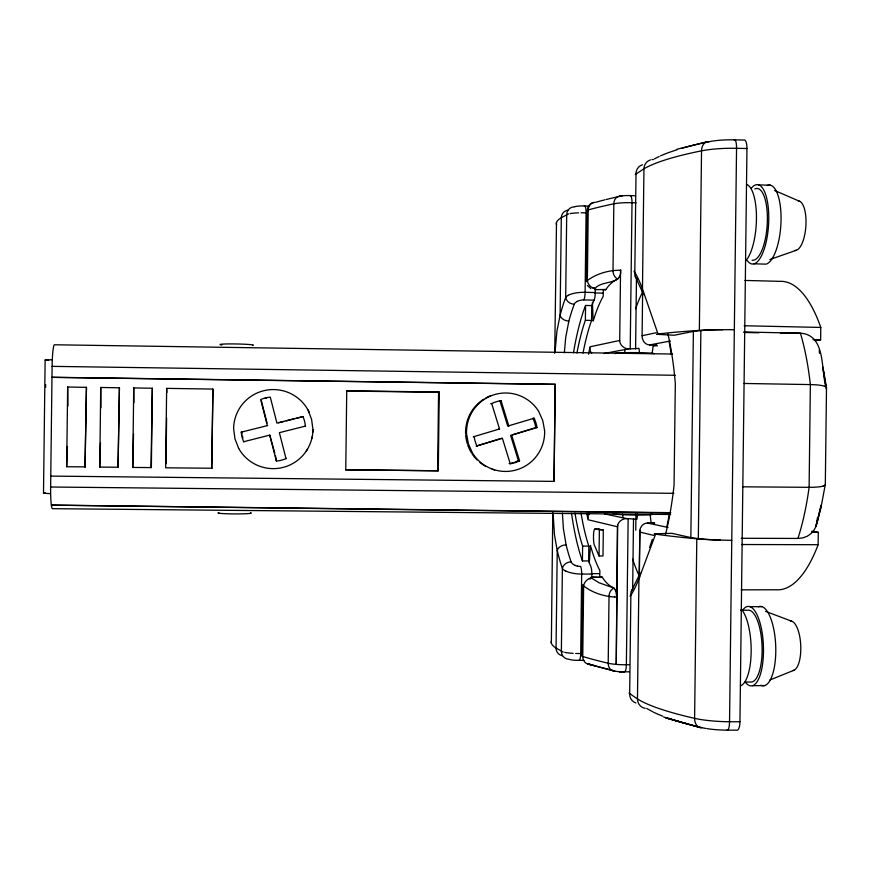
<?xml version="1.0" encoding="UTF-8"?>
<svg xmlns="http://www.w3.org/2000/svg" width="870" height="870" viewBox="0 0 870 870"><rect width="100%" height="100%" fill="white"/><g stroke="black" fill="none" stroke-linecap="round" stroke-linejoin="round"><path stroke-width="1.3" d="M599.778 577.245L599.843 570.459A152.13 40.129 -89.3 0 1 590.447 545.457L589.305 562.923M551.352 643.137L552.798 512.278M617.656 525.067L616.243 664.397L617.428 526.752C617.537 522.087 622.083 518.542 626.563 518.585A16.78 0.892 1.1 0 0 628.151 518.596L636.894 519.325L637.634 514.061M639.363 576.462L639.863 530.265C640.374 526.513 643.452 522.979 647.432 523.044A18.052 1.022 1.2 0 1 649.053 523.044L654.675 523.066L651.021 522.294L650.129 514.279M50.351 493.627L43.5 493.257L45.131 359.952L51.993 359.734M45.642 387.335L45.686 384.627M670.629 514.485L52.613 508.678A22.653 2.208 -89.1 0 1 51.363 505.133A22.511 2.197 -89.1 0 1 50.634 487.015L52.113 366.357A22.566 2.208 -89.5 0 1 54.614 344.77L672.586 354.046M85.488 466.864L66.675 466.733L67.653 387.019L86.456 387.346L85.021 466.94L86.456 387.346M67.425 446.44L66.675 466.733M67.925 405.985L67.653 387.019M118.461 467.223L99.756 467.092L100.724 387.465L119.429 387.803L118.048 467.299L119.429 387.803M100.485 442.776L99.756 467.092M100.92 407.758L100.724 387.465M132.751 467.451L133.719 387.922L152.326 388.248L151.358 467.581L132.751 467.451L133.545 433.749M133.915 402.799L133.719 387.922M151.01 467.647L152.326 388.248M211.965 468.234L165.67 467.81L166.648 388.368L212.933 389.075L211.736 468.31L212.933 389.075M166.04 463.71L166.594 418.013M166.909 392.479L166.648 388.368M345.771 469.789L346.738 390.782L439.252 392.044L438.295 470.79L345.771 469.789L438.295 470.79M437.621 470.539L438.578 392.283L439.252 392.044M555.212 384.29L554.027 481.382L555.212 384.29L51.972 377.275M555.071 351.839L556.952 330.948L560.106 315.244A163.593 39.715 -89.3 0 1 565.685 297.409L566.707 214.531A7.96 7.732 71.1 0 1 574.559 206.842M571.612 659.928A7.982 1.153 1.6 0 0 578.68 660.363A8.058 1.903 88.7 0 0 580.703 653.544L581.671 574.059A8.004 1.914 89.4 0 0 580.66 566.435A7.645 3.784 8.2 0 1 577.441 566.076M574.95 206.668A7.982 1.153 -0.2 0 1 584.238 205.962A8.058 1.903 -87.3 0 1 586.086 212.835L585.108 292.309A8.004 1.914 -88 0 1 583.922 299.911L594.058 300.161A8.004 1.968 -88 0 0 595.276 292.57L595.319 288.688M591.807 576.636L591.828 574.059A8.004 1.968 89.4 0 0 590.795 566.435A154.74 40.216 -89.3 0 1 588.642 560.943L582.432 560.943L582.617 546.099A141.321 36.116 -89.3 0 1 574.983 513.137M576.93 353.057A141.321 36.116 -89.3 0 1 585.379 320.29L585.564 305.446L591.752 305.598A154.74 40.216 -89.3 0 1 594.058 300.161M629.064 664.745L626.367 664.767A16.78 2.436 1.9 0 1 608.206 663.255A402.582 49.046 3.1 0 1 582.759 656.513A9.787 1.392 1.7 0 1 581.932 656.176L582.791 585.586M586.521 280.814L587.38 210.225A8.134 7.873 71.8 0 1 594.145 202.438M588.642 560.943L588.816 546.11A141.244 36.681 -89.3 0 1 581.051 513.169M583.009 353.166A141.244 36.681 -89.3 0 1 591.578 320.432L591.752 305.598M599.049 555.973L599.365 529.873L595.211 528.808A6.438 1.609 89.7 0 0 593.536 534.789L593.503 537.584A9.265 2.316 89.7 0 0 594.188 544.685L599.049 555.973L602.997 555.984L603.312 529.895L595.211 528.808M639.439 352.339L638.982 348.381L630.217 348.892A16.78 0.892 0.3 0 0 628.64 348.87C624.149 348.805 619.701 345.151 619.701 340.485L620.56 270.146C622.354 285.588 601.909 279.651 594.906 288.59A1.566 0.544 -3.6 0 0 595.091 289.068L595.689 289.656L605.901 289.492A154.653 40.803 -89.3 0 1 616.188 279.966M628.151 518.596L626.367 664.767A8.45 2.229 88.3 0 1 624.356 671.966L619.483 671.77L629.38 671.814M630.217 348.892L632.011 202.721A8.45 2.229 -86.9 0 0 629.826 195.576A8.395 1.261 -0.5 0 0 622.148 195.891L620.734 195.935L622.148 195.891M637.492 279.433A9.613 8.385 -31.6 0 1 634.817 272.277L636.014 173.511A9.494 9.146 72 0 1 642.484 164.745M632.675 588.24L633.523 518.618M635.6 349L636.448 279.379M635.752 530.221L635.948 513.931M639.156 576.538L639.863 530.265M652.087 353.753L653.185 345.749L656.85 345.075L651.228 344.966A18.052 1.022 0.2 0 1 649.607 344.922C644.909 344.879 641.897 340.072 642.104 335.722L642.647 291.243M731.768 540.313A31.07 1.99 1.4 0 1 698.327 538.628A135.916 8.319 1.6 0 1 690.856 537.595L693.379 331.426A135.916 8.319 -0.2 0 1 700.872 330.589A31.07 1.99 0 0 1 722.861 329.687L734.334 329.708M690.856 537.595L671.738 533.31L654.218 533.832L655.588 534.147A249.266 14.268 1.7 0 0 696.794 538.802L694.608 718.337A10.386 7.384 -80.8 0 0 701.981 727.668A25.991 4.687 2.8 0 0 706.114 728.484M693.379 331.426L674.163 335.254L656.665 334.297L658.035 334.026A249.266 14.268 -0.3 0 1 699.35 330.372L701.535 150.836A10.386 7.384 82.2 0 1 709.137 141.69A25.991 4.687 -1.4 0 1 734.041 139.831L743.469 140.037A10.57 3.491 -85.4 0 1 746.949 148.52L739.946 721.763A10.57 3.491 86.8 0 1 736.259 730.147L726.831 730.137A25.991 4.687 2.8 0 1 707.245 728.668M698.327 538.628L700.872 330.589M741.207 589.849L776.323 589.784A154.262 56.463 -89.3 0 0 818.126 544.707L818.279 532.32L811.721 531.211M815.364 340.583L820.627 339.822L820.78 327.435A154.262 56.463 -89.3 0 0 780.096 281.347L744.981 280.434M741.229 538.28L797.931 538.443L802.771 537.899L807.186 536.279L810.916 533.723L813.874 530.385L815.973 526.47L820.867 508.167L825.315 484.459L826.5 387.846L822.868 367.075L826.032 386.998C820.617 370.218 826.315 334.809 800.433 333.199L743.752 331.981M554.734 353.372L556.495 222.513M603.291 289.569L603.182 296.355A152.13 40.129 -89.3 0 0 593.188 321.117L592.416 302.292M564.358 352.731L565.728 337.299L568.85 321.106A155.001 38.421 -89.3 0 1 574.276 304.239L574.483 303.793A9.059 4.992 -4.1 0 1 575.494 302.521L577.093 301.422M617.428 526.752L587.913 519.716L588.185 515.616L589.719 513.278M587.109 210.66L587.38 210.225A9.787 1.392 -0.3 0 1 588.218 209.909A402.582 49.046 -1.7 0 1 613.828 203.797A16.78 2.436 -0.5 0 1 632.011 202.721L636.057 202.851M817.191 522.163L821.182 505.122L815.973 526.47L817.528 517.596M588.544 354.221L590.023 346.793L619.701 340.485M612.436 587.163A154.653 40.803 -89.3 0 1 602.377 577.386L592.546 577.386L591.372 578.028L599.223 582.835L614.079 588.098L615.786 590.817L616.525 595.33L616.569 597.092L614.796 596.983M635.307 174.5L643.941 168.823A249.505 38.813 -2 0 1 701.535 150.836A36.399 6.329 -1.4 0 1 736.553 148.302L746.949 148.52M655.588 534.147L638.939 578.811A175.686 45.816 -89.3 0 1 630.87 595.297L629.662 694.064A9.494 9.146 -70.6 0 0 635.905 702.993M649.629 547.393L652.348 539.324M631.348 591.317L639.222 575.179M43.5 493.257L45.294 492.866M619.625 276.41L619.201 277.41M634.524 270.875L634.23 271.114A20.347 2.958 5.9 0 0 634.73 272.277M267.71 425.55L241.218 432.151A32.233 32.125 0.8 0 0 243.665 441.732L269.754 435.109L276.399 461.067A32.233 32.125 0.8 0 0 286.002 458.62L286.284 458.436M276.399 461.067L275.42 455.706M568.24 295.321L569.208 294.854A16.432 5.579 -2.5 0 1 571.438 293.984A16.062 5.274 -3 0 1 577.169 292.777L580.323 292.429A15.529 4.829 -3.3 0 1 585.118 292.309L595.276 292.57M587.663 663.995L594.406 665.637A394.034 49.699 3.1 0 0 614.959 671.085L587.663 663.995A8.156 7.156 -77.4 0 1 582.759 656.513L583.629 585.923A8.102 6.753 -52.4 0 1 589.284 578.648L591.306 577.767A1.577 0.544 5.2 0 1 591.567 577.549A1.664 0.587 5.5 0 1 592.546 577.397L592.176 576.973A8.134 2.001 89.2 0 0 590.48 578.92M769.83 680.014L794.027 670.226M769.896 259.51L796.289 250.288M473.291 436.816L499.532 428.975L491.691 403.549L490.68 403.713M508.863 426.082L501.033 400.657L499.956 400.842L507.743 426.104L534.126 418.22A31.896 31.744 -89.3 0 1 537.007 427.583L510.603 435.413L518.379 460.665L519.575 460.85L511.745 435.457M500.076 438.697L476.162 446.136L502.414 438.36L510.244 463.764A31.896 31.744 -89.3 0 0 519.575 460.85M513.115 434.641L534.463 427.996M568.61 213.879L561.302 217.728A198.436 26.089 -1 0 0 556.528 224.841M595.493 202.329L600.082 201.079A394.034 49.699 -1.7 0 1 604.878 199.839M267.308 425.528L260.663 399.547A32.233 32.125 0.8 0 1 270.276 397.111L276.921 423.081L303.119 416.567M278.552 422.798L283.718 421.493M286.306 420.83L294.06 418.861M296.648 418.209L301.825 416.893M286.002 458.62L279.368 432.662L305.544 426.072M676.98 149.238L706.832 141.832M589.284 578.648L591.469 578.115M820.943 486.591L823.357 486.015M642.104 335.722L656.274 332.721M603.802 353.546L628.64 348.87M649.607 344.922L670.346 341.029M588.12 663.56L588.729 663.462M243.665 441.732L244.22 441.655M269.754 435.109L274.757 453.129M619.69 196.12L621.408 196.011L619.69 196.12A8.395 6.775 81.2 0 0 613.828 203.797L613.002 270.646A8.363 6.819 85.5 0 0 617.852 279.063M534.126 418.22L532.853 418.296A31.69 31.548 -89.3 0 1 535.376 425.68M241.218 432.151L241.784 432.129A32.027 31.918 0.8 0 0 242.034 434.097M537.007 427.583L535.713 427.605A31.69 31.548 -89.3 0 0 535.561 426.637M744.883 682.08L750.244 682.026A35.974 12.343 87.7 0 0 762.087 647.454A35.974 12.343 87.7 0 0 748.591 610.185L740.587 610.218M752.517 685.701L764.6 685.582M578.68 660.363L584.009 660.319M498.466 428.986L499.532 428.975M749.896 606.684L761.892 606.64M581.062 212.78L586.086 212.835M722.861 329.687L719.175 329.687A36.377 2.327 0 0 0 699.35 330.372M591.263 573.656L599.267 573.656M591.828 574.059L581.671 574.059A15.616 4.861 4.7 0 1 573.732 573.384A15.932 5.1 4.6 0 1 569.48 572.395A16.312 5.416 4.2 0 1 565.946 571.111M592.176 576.973L602.377 577.386M582.617 546.099L588.816 546.11M599.365 529.873L603.312 529.895M811.906 532.299L818.279 532.32M741.512 544.522L818.126 544.707M739.946 721.763L729.549 721.73A36.399 6.329 2.8 0 1 694.608 718.337A249.505 38.813 3.4 0 1 637.471 698.947L628.966 693.064M580.703 653.544L575.679 653.468M742.795 486.819L809.111 487.32A25.545 4.23 4.3 0 0 820.878 486.58M50.764 476.097L554.027 481.382M50.634 487.015L673.837 493.333M670.846 512.658L51.363 505.133L670.063 512.919M52.222 377.362L554.853 384.355M346.63 391.032L438.578 392.283M52.113 366.357L675.272 375.274M744.057 383.463L810.361 384.583A25.545 4.23 -2.9 0 1 822.117 385.606L824.575 386.236M653.185 345.749L657.241 345.836M585.379 320.29L591.578 320.432M744.187 325.739L820.78 327.435M744.122 332.46L758.901 332.775M780.412 333.243L800.433 333.199A155.458 54.777 -89.3 0 1 810.361 384.583L809.111 487.32A155.458 54.777 -89.3 0 1 797.931 538.443M812.982 339.659L820.627 339.822M594.688 292.94L602.692 293.147M720.295 540.063L716.608 539.976A36.377 2.327 1.4 0 1 696.794 538.802M754.083 263.817L766.078 264.143A39.726 13.931 -86.2 0 0 781.053 219.577A39.726 13.931 -86.2 0 0 767.046 185.538M629.826 195.576L635.198 195.75M584.238 205.962L589.555 206.136M758.64 184.875L770.711 185.288M588.762 664.234L594.406 665.637M501.337 438.306L502.414 438.36M48.687 360.517L45.164 360.006M589.882 664.278L587.587 663.81L589.74 664.104M610.24 596.57C600.648 595.352 591.317 591.85 583.629 585.923A9.831 1.392 1.9 0 1 583.455 584.673M587.587 663.81L589.708 664.191M509.113 463.558L510.244 463.764M604.443 513.855L626.563 518.585M647.432 523.044L668.062 527.448M613.894 671.064L612.85 670.835A8.395 6.775 -79.8 0 1 608.206 663.255L609.022 596.396A8.363 6.819 -84.1 0 1 614.079 588.098M639.7 532.048L653.794 535.409M594.406 202.34A8.156 7.156 78.8 0 0 588.218 209.909L587.359 280.499A8.102 6.753 53.8 0 0 592.84 287.905L596.059 289.242M700.807 727.69L663.658 717.032M699.676 727.472L665.757 717.891L686.908 723.883M563.249 652.065L556.05 648.041A198.436 26.089 2.4 0 1 551.449 640.809M765.589 611.371L791.754 621.234M774.604 190.465L799.758 201.372M592.84 287.905L594.841 288.84M564.88 570.644L565.837 571.133M646.704 708.474L652.815 711.78M587.402 285.501L590.882 288.655M591.665 353.274L590.197 350.893L589.838 348.174M587.587 512.713L588.805 514.377M635.198 276.268L642.68 292.603M562.401 513.159L563.39 528.623L566.109 544.881A155.001 38.421 -89.3 0 0 571.122 561.868L571.318 562.324A9.015 4.926 6 0 0 572.808 564.01A8.352 4.404 7.4 0 0 575.233 565.348M615.394 589.806L615.786 590.817M658.035 334.026L642.473 288.96A175.686 45.816 -89.3 0 0 634.817 272.277M261.435 401.026L267.046 422.972M586.837 513.463L587.761 518.324M819.29 349.957L819.464 353.383M553.092 513.811L554.462 534.745L557.235 550.525A163.593 39.715 -89.3 0 0 562.379 568.48L561.367 651.369A7.96 7.732 -69.7 0 0 569.034 659.253A7.982 1.153 1.6 0 0 570.72 659.775M639.787 577.125A165.811 48.676 -89.3 0 1 632.544 558.79M622.942 516.91A165.811 48.676 -89.3 0 1 622.529 514.235M624.497 353.111A165.811 48.676 -89.3 0 1 624.975 350.447M635.6 308.817A165.811 48.676 -89.3 0 1 642.68 291.852M825.325 484.459A26.209 4.491 4.9 0 1 823.27 485.993M824.488 386.247A26.209 4.491 -3.5 0 1 826.032 388.749M667.932 333.895A151.728 41.63 -89.3 0 1 675.316 383.431L674.065 485.177A151.728 41.63 -89.3 0 1 665.485 534.517M630.271 596.45A20.14 2.936 -4.5 0 1 630.424 595.613L630.87 595.297A9.613 8.385 33 0 1 632.74 589.11M643.93 294.658A9.777 7.667 -21.4 0 1 642.473 288.96L643.941 168.823A9.668 9.309 72.1 0 1 650.521 159.895M651.956 159.591A9.668 9.309 72.1 0 1 653.413 159.525M701.981 727.668A239.304 38.552 3.5 0 1 673.815 720.034M672.477 719.599A239.304 38.552 3.5 0 1 668.639 718.305M662.733 716.151A239.304 38.552 3.5 0 1 653.696 712.291M726.831 730.137A10.538 2.556 88 0 0 729.549 721.73L736.553 148.302A10.538 2.556 -86.6 0 0 734.041 139.831M654.457 158.916A239.304 38.552 -2.1 0 1 659.177 156.491M660.493 155.882A239.304 38.552 -2.1 0 1 676.849 149.836M681.906 148.313A239.304 38.552 -2.1 0 1 709.137 141.69M645.246 708.376A9.668 9.309 -70.7 0 1 637.471 698.947L638.939 578.811A9.777 7.667 22.8 0 1 640.537 573.156M798.345 201.013A24.773 9.146 -86 0 1 805.859 226.417A24.773 9.146 -86 0 1 794.843 250.419M751.462 188.029A39.77 13.648 -86.3 0 1 768.591 224.319A39.77 13.648 -86.3 0 1 747.319 260.652M746.536 184.451A39.813 13.365 -86.4 0 1 756.454 218.805A39.813 13.365 -86.4 0 1 745.601 261.043M754.812 188.953A35.974 12.343 -86.3 0 1 767.318 222.296A35.974 12.343 -86.3 0 1 752.148 260.217M651.369 514.094A19.629 1 1.1 0 1 636.372 515.073A19.629 1 1.1 0 1 613.035 513.746M250.484 512.811A16.693 0.892 0.3 0 1 235.074 513.909A16.693 0.892 0.3 0 1 218.859 512.647M615.307 353.688A19.629 1 0.3 0 1 633.762 352.578A19.629 1 0.3 0 1 653.968 353.807M221.883 344.988A16.693 0.892 1.1 0 1 235.846 343.954A16.693 0.892 1.1 0 1 252.528 345.455M518.379 460.665A31.69 31.548 -89.3 0 1 514.79 462.166M512.93 462.742A31.69 31.548 -89.3 0 1 511.038 463.21M477.086 446.234A31.896 31.744 -89.3 0 1 474.193 436.86M491.691 403.549A31.896 31.744 -89.3 0 1 501.033 400.657M494.606 469.93A38.976 38.802 -89.3 0 1 492.159 469.202M485.21 466.102A38.976 38.802 -89.3 0 1 479.957 462.492M477.13 459.958A38.976 38.802 -89.3 0 1 472.247 454.064M471.551 452.998A38.976 38.802 -89.3 0 1 467.712 444.951M467.31 443.743A38.976 38.802 -89.3 0 1 465.667 434.967M465.602 433.706A38.976 38.802 -89.3 0 1 483.742 399.199M485.928 397.916A38.976 38.802 -89.3 0 1 490.56 395.774M302.945 416.48A32.233 32.125 0.8 0 1 305.392 426.05M242.893 437.947A32.027 31.918 0.8 0 1 242.404 436.033M264.828 398.416A32.027 31.918 0.8 0 1 266.742 397.938M312.471 435.968A39.389 39.259 0.8 0 1 311.938 438.48M307.567 449.127A39.389 39.259 0.8 0 1 306.186 451.28M308.045 409.911A39.389 39.259 0.8 0 1 309.231 412.184M313.069 429.584A39.389 39.259 0.8 0 1 312.961 432.129M790.319 621.06A24.773 9.146 87.4 0 1 800.737 645.322A24.773 9.146 87.4 0 1 792.603 670.542M758.281 606.814A39.726 13.931 87.6 0 1 775.725 646.399A39.726 13.931 87.6 0 1 760.935 685.245M743.056 609.674A39.77 13.648 87.7 0 1 763.436 646.508A39.77 13.648 87.7 0 1 745.427 682.374M741.349 609.239A39.813 13.365 87.8 0 1 751.158 651.739A39.813 13.365 87.8 0 1 740.413 685.832M583.911 299.943A7.678 3.774 -6.8 0 0 579.931 300.389A8.08 4.165 -6.5 0 0 577.147 301.455M582.432 560.943A154.827 39.596 -89.3 0 1 571.536 513.333M573.493 352.774A154.827 39.596 -89.3 0 1 585.564 305.446M574.276 304.239A7.96 6.438 19.6 0 1 565.685 297.409M568.85 321.106A7.841 5.503 14.3 0 1 560.106 315.244L561.302 217.728A7.841 7.623 71 0 1 567.849 210.203M571.122 561.868A7.96 6.438 -18.2 0 0 562.379 568.48L562.792 569.045A16.845 5.84 3.3 0 0 564.902 570.633M577.408 566.131A7.852 4.045 7.9 0 1 575.135 565.424M566.109 544.881A7.841 5.503 -12.9 0 0 557.235 550.525L556.05 648.041A7.841 7.623 -69.6 0 0 562.411 655.719M573.178 653.348A15.954 2.218 1.6 0 1 564.717 652.391M570.078 213.596A15.954 2.218 -0.2 0 1 578.561 212.845M565.717 297.42A17.008 5.894 -1.9 0 1 568.295 295.332M587.794 211.084A9.787 1.392 -0.3 0 1 587.337 210.877M669.389 513.354A9.059 2.675 89.8 0 1 669.16 514.986A154.447 42.239 -89.3 0 1 666.779 526.959M669.052 341.475A154.447 42.239 -89.3 0 1 671.129 353.503A9.059 2.675 -88.4 0 1 671.238 354.308M586.771 281.619A9.787 1.392 -0.6 0 1 587.359 280.499C594.852 275.018 603.813 271.755 613.002 270.646A16.704 1.762 1 0 1 614.992 270.418M581.899 655.523A9.787 1.392 1.7 0 1 582.367 655.338M605.901 289.492A8.124 2.055 -87.8 0 1 604.411 289.492M615.427 270.461A16.802 1.588 0.5 0 1 620.778 270.2M598.386 529.341A6.427 1.62 89.7 0 1 599.125 528.829M600.898 577.354A8.124 2.055 89.2 0 1 602.007 576.962M606.118 199.524A394.034 49.699 -1.7 0 1 619.636 196.381M620.962 671.803A8.395 1.261 1.9 0 1 615.601 671.227M614.666 597.005A16.867 1.729 0.6 0 1 610.066 596.581M595.689 289.656A8.134 2.001 -87.8 0 1 594.047 287.665M472.54 453.161L468.386 443.809L466.548 433.728A39.248 39.074 -89.3 0 1 538.66 411.325L542.793 420.656L544.62 430.704A39.248 39.074 -89.3 0 1 472.54 453.161M238.695 448.463L234.965 438.839L233.617 428.605A39.672 39.531 0.8 0 1 307.893 409.77L311.601 419.373L312.95 429.573A39.672 39.531 0.8 0 1 238.695 448.463"/></g></svg>
